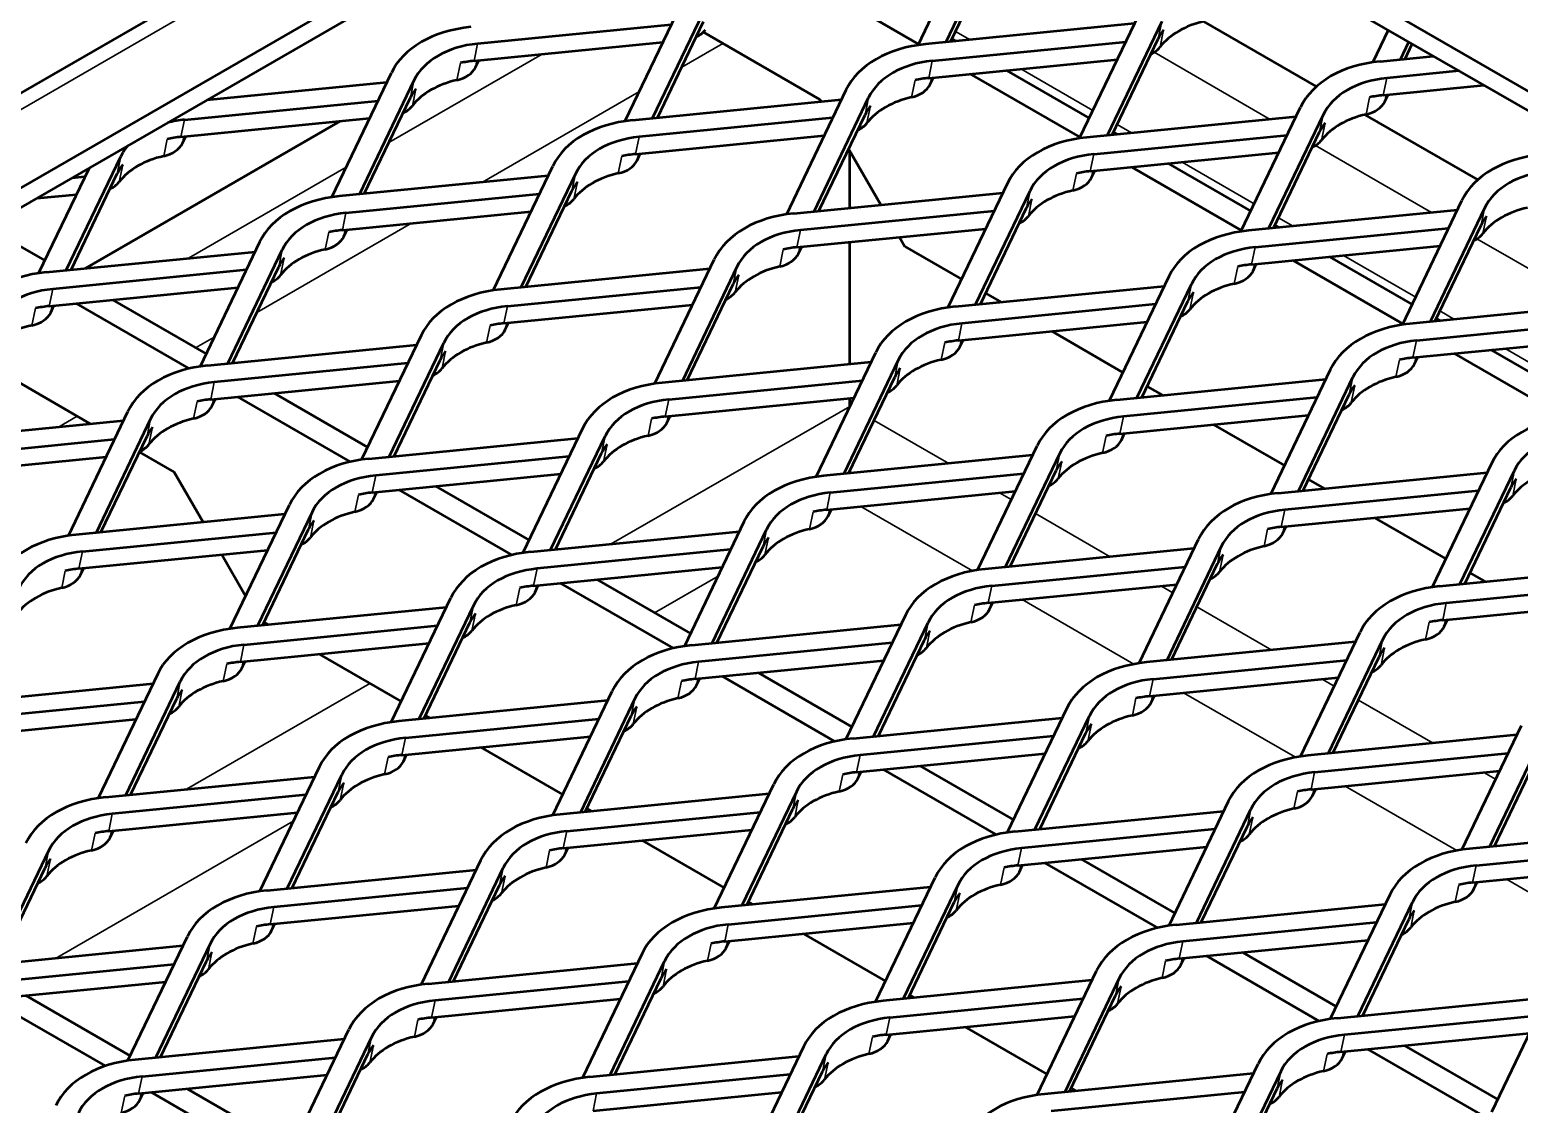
# Model space of a CAD drawing. Header units: millimetres. Extents: x 0 to 1485, y 0 to 1050.
# Drawn here: x 1099.4 to 1223.4, y 458.4 to 547.8 of the extents above; entities that cross this region are included whole.
import ezdxf

# ---------------------------------------------------------------- set-up
doc = ezdxf.new("R2010")
doc.units = ezdxf.units.MM
doc.header["$LTSCALE"] = 2.5
doc.layers.add('Sichtbar (ISO)', color=7, linetype='Continuous', lineweight=50)
doc.layers.add('Sichtbar schmal (ISO)', color=7, linetype='Continuous', lineweight=35)

msp = doc.modelspace()

# ---------------------------------------------------------------- linework, layer by layer
at = {"layer": 'Sichtbar (ISO)'}
for p, q in [((764.1597, 349.4112), (1168.3821, 582.7891)), ((1168.3821, 574.9043), (779.4734, 350.3678)), ((1168.3821, 574.9043), (1414.4553, 432.8339)), ((1168.3821, 573.2713), (780.8876, 349.5513)), ((1168.3821, 573.2713), (1394.0906, 442.9585)), ((1173.3696, 546.5564), (1178.3242, 556.8936)), ((1180.208, 556.267), (1175.6697, 546.7983)), ((1176.0738, 546.8381), (1179.9103, 554.8425)), ((1173.4104, 546.6416), (1164.2775, 551.9144)), ((1153.929, 550.5658), (1148.9744, 540.2286)), ((1151.2745, 540.4705), (1155.8128, 549.9391)), ((1186.8046, 538.7997), (1191.7592, 549.1369)), ((1152.8213, 548.2547), (1136.7159, 546.6702)), ((1151.6786, 540.5102), (1155.5151, 548.5146)), ((1191.3791, 548.3438), (1173.9869, 546.6328)), ((1193.643, 548.5103), (1189.1047, 539.0416)), ((1197.1136, 548.5182), (1206.5045, 543.0964)), ((1136.4182, 545.2457), (1152.1195, 546.7905)), ((1155.503, 547.639), (1165.2001, 542.0403)), ((1174.5461, 545.2414), (1190.6515, 546.8258)), ((1176.189, 547.0785), (1176.5281, 546.8828)), ((1189.5088, 539.0814), (1193.3453, 547.0858)), ((1212.4848, 547.8086), (1211.1998, 545.1275)), ((1213.4999, 545.3695), (1214.1956, 546.8209)), ((1213.904, 545.4092), (1214.4972, 546.6468)), ((1211.8171, 545.2039), (1216.2423, 545.6393)), ((1124.5792, 533.9007), (1129.5338, 544.2379)), ((1136.5437, 544.7204), (1136.8142, 545.2847)), ((1174.2484, 543.8169), (1189.9497, 545.3616)), ((1186.8454, 538.8848), (1177.7126, 544.1577)), ((1180.7334, 544.4549), (1187.6117, 540.4837)), ((1218.3828, 544.4034), (1212.3764, 543.8125)), ((1129.1537, 543.4449), (1114.1675, 541.9705)), ((1131.4176, 543.6113), (1126.8793, 534.1426)), ((1174.3739, 543.2916), (1174.6444, 543.8558)), ((1212.0786, 542.388), (1220.4475, 543.2114)), ((1112.3207, 540.3424), (1128.4261, 541.9269)), ((1127.2834, 534.1824), (1131.1199, 542.1868)), ((1149.5917, 540.3049), (1166.9839, 542.016)), ((1167.364, 542.8091), (1162.4094, 532.4718)), ((1164.7095, 532.7138), (1169.2479, 542.1824)), ((1165.2001, 542.0403), (1165.3093, 541.8512)), ((1212.2042, 541.8627), (1212.4746, 542.427)), ((1112.023, 538.9179), (1127.7243, 540.4626)), ((1166.2563, 540.498), (1150.151, 538.9135)), ((1165.1136, 532.7535), (1168.9501, 540.7579)), ((1204.8141, 540.5871), (1187.4219, 538.8761)), ((1200.2396, 531.043), (1205.1942, 541.3802)), ((1207.0781, 540.7535), (1202.5398, 531.2849)), ((1210.5486, 540.7615), (1219.9395, 535.3397)), ((1104.0597, 527.9698), (1125.2816, 540.2223)), ((1189.6241, 539.3218), (1189.9631, 539.1261)), ((1202.9438, 531.3246), (1206.7803, 539.329)), ((1112.1485, 538.3926), (1112.419, 538.9569)), ((1149.8532, 537.489), (1165.5545, 539.0337)), ((1187.9812, 537.4847), (1204.0865, 539.0691)), ((1102.4841, 527.8148), (1107.0225, 537.2834)), ((1149.9788, 536.9637), (1150.2492, 537.528)), ((1167.585, 537.9097), (1170.269, 533.2607)), ((1167.675, 533.0055), (1167.675, 537.7537)), ((1187.6834, 536.0602), (1203.3847, 537.6049)), ((1194.1684, 536.6982), (1201.0467, 532.7269)), ((1104.375, 536.3168), (1100.184, 527.5729)), ((1102.8882, 527.8545), (1106.7247, 535.8589)), ((1104.0309, 535.599), (1102.9471, 535.4924)), ((1142.5887, 535.6881), (1125.1965, 533.9771)), ((1138.0142, 526.144), (1142.9688, 536.4812)), ((1144.8527, 535.8546), (1140.3144, 526.3859)), ((1187.809, 535.5348), (1188.0794, 536.0991)), ((1200.2804, 531.1281), (1191.1476, 536.401)), ((1140.7184, 526.4257), (1144.5549, 534.4301)), ((1163.0267, 532.5482), (1180.4189, 534.2593)), ((1180.799, 535.0523), (1175.8444, 524.7151)), ((1178.1446, 524.957), (1182.6829, 534.4257)), ((1100.0341, 533.8106), (1103.3291, 534.1348)), ((1125.7558, 532.5857), (1141.8611, 534.1702)), ((1178.5487, 524.9968), (1182.3851, 533.0012)), ((1213.6746, 523.2862), (1218.6293, 533.6235)), ((1220.5131, 532.9968), (1215.9748, 523.5282)), ((1125.458, 531.1612), (1141.1593, 532.7059)), ((1179.6914, 532.7413), (1163.586, 531.1568)), ((1218.2491, 532.8304), (1200.8569, 531.1193)), ((1095.8618, 531.4017), (1100.6846, 528.6173)), ((1125.5836, 530.6359), (1125.854, 531.2001)), ((1163.2883, 529.7323), (1178.9895, 531.277)), ((1171.8215, 530.5718), (1172.2712, 529.7929)), ((1201.4162, 529.7279), (1217.5216, 531.3124)), ((1203.0591, 531.5651), (1203.3982, 531.3693)), ((1216.3789, 523.5679), (1220.2154, 531.5723)), ((1100.8013, 527.6492), (1118.1935, 529.3603)), ((1118.5737, 530.1534), (1113.619, 519.8161)), ((1115.9192, 520.0581), (1120.4575, 529.5267)), ((1163.4138, 529.207), (1163.6842, 529.7713)), ((1167.675, 519.9992), (1167.675, 530.1639)), ((1172.2712, 529.7929), (1176.9762, 527.0764)), ((1201.1185, 528.3034), (1216.8198, 529.8482)), ((1116.3233, 520.0978), (1120.1598, 528.1022)), ((1151.4493, 518.3873), (1156.4039, 528.7245)), ((1158.2877, 528.0978), (1153.7494, 518.6292)), ((1201.244, 527.7781), (1201.5145, 528.3424)), ((1213.7155, 523.3714), (1204.5826, 528.6443)), ((1207.6034, 528.9414), (1214.4818, 524.9702)), ((1117.466, 527.8423), (1101.3606, 526.2578)), ((1156.0237, 527.9314), (1138.6315, 526.2204)), ((1194.2341, 527.2956), (1189.2795, 516.9584)), ((1101.0629, 524.8333), (1116.7641, 526.378)), ((1139.1908, 524.829), (1155.2962, 526.4134)), ((1154.1535, 518.6689), (1157.99, 526.6733)), ((1176.4618, 524.7915), (1193.854, 526.5026)), ((1178.9886, 525.9146), (1180.2828, 525.1674)), ((1191.5796, 517.2003), (1196.1179, 526.669)), ((1101.1884, 524.308), (1101.4588, 524.8723)), ((1112.6976, 519.6404), (1103.3187, 525.0553)), ((1106.3395, 525.3525), (1114.1196, 520.8606)), ((1138.8931, 523.4045), (1154.5944, 524.9492)), ((1193.1264, 524.9846), (1177.021, 523.4001)), ((1191.9837, 517.2401), (1195.8202, 525.2445)), ((1231.6842, 525.0737), (1214.292, 523.3626)), ((1139.0186, 522.8792), (1139.2891, 523.4434)), ((1176.7233, 521.9756), (1192.4246, 523.5203)), ((1214.8512, 521.9712), (1230.9566, 523.5557)), ((1216.4941, 523.8084), (1216.8332, 523.6126)), ((1132.0087, 522.3966), (1127.0541, 512.0594)), ((1176.8488, 521.4503), (1177.1193, 522.0146)), ((1184.488, 522.7395), (1190.4112, 519.3197)), ((1214.5535, 520.5467), (1230.2548, 522.0914)), ((1114.2364, 519.8925), (1131.6286, 521.6036)), ((1129.3542, 512.3013), (1133.8925, 521.77)), ((1164.8843, 510.6306), (1169.8389, 520.9678)), ((1214.679, 520.0214), (1214.9495, 520.5857)), ((1227.1505, 515.6147), (1218.0177, 520.8875)), ((1221.0384, 521.1847), (1227.9168, 517.2135)), ((1095.1267, 520.4435), (1104.537, 515.0105)), ((1130.901, 520.0856), (1114.7956, 518.5011)), ((1129.7583, 512.3411), (1133.5948, 520.3455)), ((1169.4588, 520.1747), (1152.0666, 518.4636)), ((1171.7227, 520.3411), (1167.1844, 510.8725)), ((1207.6691, 519.5389), (1202.7145, 509.2017)), ((1114.4979, 517.0766), (1130.1992, 518.6213)), ((1152.6258, 517.0722), (1168.7312, 518.6567)), ((1167.5885, 510.9122), (1171.425, 518.9166)), ((1189.8968, 517.0348), (1207.289, 518.7458)), ((1192.4236, 518.1579), (1193.7178, 517.4107)), ((1205.0146, 509.4436), (1209.5529, 518.9123)), ((1114.6234, 516.5513), (1114.8939, 517.1156)), ((1126.1326, 511.8836), (1116.7537, 517.2985)), ((1119.7745, 517.5957), (1127.5547, 513.1039)), ((1152.3281, 515.6477), (1168.0294, 517.1925)), ((1167.675, 516.495), (1167.675, 517.1576)), ((1206.5614, 517.2278), (1190.456, 515.6434)), ((1205.4187, 509.4834), (1209.2552, 517.4878)), ((1102.6589, 505.7316), (1107.6135, 516.0688)), ((1152.4536, 515.1224), (1152.7241, 515.6867)), ((1167.675, 516.495), (1167.675, 516.4531)), ((1190.1583, 514.2189), (1205.8596, 515.7636)), ((1107.2334, 515.2757), (1089.8412, 513.5647)), ((1109.4973, 515.4421), (1104.959, 505.9735)), ((1145.4437, 514.6399), (1140.4891, 504.3027)), ((1197.923, 514.9828), (1203.8463, 511.563)), ((1090.4004, 512.1733), (1106.5058, 513.7577)), ((1105.3631, 506.0133), (1109.1996, 514.0176)), ((1127.6714, 512.1358), (1145.0636, 513.8469)), ((1142.7892, 504.5446), (1147.3275, 514.0133)), ((1178.3193, 502.8738), (1183.2739, 513.2111)), ((1190.2838, 513.6936), (1190.5543, 514.2578)), ((1090.1027, 510.7488), (1105.804, 512.2935)), ((1108.5617, 512.6868), (1111.46, 511.0135)), ((1144.336, 512.3289), (1128.2306, 510.7444)), ((1143.1933, 504.5844), (1147.0298, 512.5888)), ((1182.8938, 512.418), (1165.5016, 510.7069)), ((1185.1578, 512.5844), (1180.6194, 503.1158)), ((1111.46, 511.0135), (1113.864, 506.8496)), ((1127.9329, 509.3199), (1143.6342, 510.8646)), ((1166.0609, 509.3155), (1182.1662, 510.9)), ((1167.675, 511.0927), (1167.675, 510.9207)), ((1181.0235, 503.1555), (1184.86, 511.1599)), ((1203.3318, 509.2781), (1220.724, 510.9891)), ((1221.1041, 511.7822), (1216.1495, 501.445)), ((1218.4497, 501.6869), (1222.988, 511.1555)), ((1139.5676, 504.1269), (1130.1888, 509.5418)), ((1133.2095, 509.839), (1140.9897, 505.3471)), ((1165.7631, 507.891), (1181.4644, 509.4357)), ((1219.9964, 509.4711), (1203.8911, 507.8867)), ((1205.8586, 510.4012), (1207.1528, 509.654)), ((1218.8537, 501.7266), (1222.6902, 509.731)), ((1116.0939, 497.9749), (1121.0485, 508.3121)), ((1128.0585, 508.7946), (1128.3289, 509.3589)), ((1120.6684, 507.519), (1103.2762, 505.8079)), ((1122.9324, 507.6854), (1118.394, 498.2168)), ((1165.8887, 507.3657), (1166.1591, 507.93)), ((1203.5933, 506.4622), (1219.2946, 508.0069)), ((1211.3581, 507.2261), (1217.2813, 503.8063)), ((1103.8355, 504.4165), (1119.9408, 506.001)), ((1118.7981, 498.2565), (1122.6346, 506.2609)), ((1141.1064, 504.3791), (1158.4986, 506.0901)), ((1158.8787, 506.8832), (1153.9241, 496.546)), ((1156.2243, 496.7879), (1160.7626, 506.2566)), ((1203.7189, 505.9368), (1203.9893, 506.5011)), ((1103.5377, 502.992), (1119.239, 504.5368)), ((1157.771, 504.5721), (1141.6657, 502.9877)), ((1156.6283, 496.8277), (1160.4648, 504.8321)), ((1196.3288, 504.6613), (1178.9366, 502.9502)), ((1191.7543, 495.1171), (1196.7089, 505.4543)), ((1198.5928, 504.8277), (1194.0545, 495.359)), ((1115.4165, 504.1607), (1117.4066, 500.7136)), ((1194.4586, 495.3988), (1198.2951, 503.4032)), ((1216.7668, 501.5213), (1234.159, 503.2324)), ((1103.6633, 502.4667), (1103.9337, 503.031)), ((1141.3679, 501.5632), (1157.0692, 503.1079)), ((1146.6446, 502.0823), (1154.4247, 497.5904)), ((1179.4959, 501.5588), (1195.6013, 503.1433)), ((1219.2936, 502.6445), (1220.5879, 501.8972)), ((1141.4935, 501.0379), (1141.7639, 501.6021)), ((1153.0027, 496.3702), (1143.6238, 501.7851)), ((1179.1982, 500.1343), (1194.8994, 501.679)), ((1233.4315, 501.7144), (1217.3261, 500.1299)), ((1134.1034, 499.7623), (1116.7112, 498.0512)), ((1129.5289, 490.2181), (1134.4836, 500.5554)), ((1136.3674, 499.9287), (1131.8291, 490.4601)), ((1179.3237, 499.609), (1179.5941, 500.1733)), ((1217.0284, 498.7054), (1232.7297, 500.2502)), ((1118.9315, 498.5348), (1119.3239, 498.3083)), ((1132.2332, 490.4998), (1136.0697, 498.5042)), ((1154.5414, 496.6224), (1171.9336, 498.3334)), ((1172.3138, 499.1265), (1167.3592, 488.7893)), ((1169.6593, 489.0312), (1174.1976, 498.4998)), ((1217.1539, 498.1801), (1217.4244, 498.7444)), ((1117.2705, 496.6598), (1133.3759, 498.2443)), ((1170.0634, 489.0709), (1173.8999, 497.0753)), ((1205.1894, 487.3604), (1210.144, 497.6976)), ((1212.0278, 497.071), (1207.4895, 487.6023)), ((1116.9728, 495.2353), (1132.6741, 496.78)), ((1123.5292, 495.8804), (1130.3542, 491.9399)), ((1171.2061, 496.8154), (1155.1007, 495.231)), ((1209.7639, 496.9046), (1192.3717, 495.1935)), ((1117.0983, 494.71), (1117.3688, 495.2743)), ((1154.803, 493.8065), (1170.5043, 495.3512)), ((1192.9309, 493.8021), (1209.0363, 495.3866)), ((1207.8936, 487.6421), (1211.7301, 495.6465)), ((1092.316, 491.7234), (1109.7083, 493.4344)), ((1110.0884, 494.2275), (1105.1338, 483.8903)), ((1107.4339, 484.1322), (1111.9722, 493.6009)), ((1154.9285, 493.2812), (1155.199, 493.8454)), ((1166.4377, 488.6135), (1157.0588, 494.0284)), ((1160.0796, 494.3256), (1167.8598, 489.8337)), ((1192.6332, 492.3776), (1208.3345, 493.9223)), ((1107.838, 484.172), (1111.6745, 492.1764)), ((1142.964, 482.4614), (1147.9186, 492.7986)), ((1149.8024, 492.172), (1145.2641, 482.7033)), ((1192.7587, 491.8523), (1193.0292, 492.4166)), ((1108.9807, 491.9165), (1092.8753, 490.332)), ((1147.5385, 492.0056), (1130.1463, 490.2945)), ((1185.7488, 491.3698), (1180.7942, 481.0326)), ((1092.5776, 488.9075), (1108.2789, 490.4522)), ((1130.7055, 488.9031), (1146.8109, 490.4876)), ((1132.3665, 490.7781), (1132.759, 490.5515)), ((1145.6682, 482.7431), (1149.5047, 490.7475)), ((1167.9765, 488.8656), (1185.3687, 490.5767)), ((1183.0943, 481.2745), (1187.6326, 490.7431)), ((1218.6244, 479.6037), (1223.579, 489.9409)), ((1130.4078, 487.4786), (1146.1091, 489.0233)), ((1184.6411, 489.0587), (1168.5357, 487.4742)), ((1183.4984, 481.3142), (1187.3349, 489.3186)), ((1223.1989, 489.1478), (1205.8067, 487.4368)), ((1225.4628, 489.3143), (1220.9245, 479.8456)), ((1130.5333, 486.9533), (1130.8038, 487.5176)), ((1136.9642, 488.1236), (1143.7892, 484.1832)), ((1168.238, 486.0497), (1183.9393, 487.5945)), ((1206.3659, 486.0454), (1222.4713, 487.6298)), ((1221.3286, 479.8854), (1225.1651, 487.8898)), ((1123.5234, 486.4708), (1118.5688, 476.1336)), ((1168.3635, 485.5244), (1168.634, 486.0887)), ((1179.8727, 480.8568), (1170.4938, 486.2717)), ((1173.5146, 486.5689), (1181.2948, 482.077)), ((1206.0682, 484.6209), (1221.7695, 486.1656)), ((1105.7511, 483.9667), (1123.1433, 485.6777)), ((1120.8689, 476.3755), (1125.4072, 485.8441)), ((1156.399, 474.7047), (1161.3536, 485.0419)), ((1206.1938, 484.0956), (1206.4642, 484.6598)), ((1122.4157, 484.1597), (1106.3103, 482.5753)), ((1121.273, 476.4153), (1125.1095, 484.4196)), ((1160.9735, 484.2489), (1143.5813, 482.5378)), ((1163.2374, 484.4153), (1158.6991, 474.9466)), ((1199.1838, 483.6131), (1194.2292, 473.2758)), ((1106.0126, 481.1508), (1121.7139, 482.6955)), ((1144.1405, 481.1464), (1160.2459, 482.7309)), ((1145.8016, 483.0214), (1146.194, 482.7948)), ((1159.1032, 474.9864), (1162.9397, 482.9908)), ((1181.4115, 481.1089), (1198.8037, 482.82)), ((1196.5293, 473.5178), (1201.0677, 482.9864)), ((1106.1381, 480.6255), (1106.4086, 481.1897)), ((1143.8428, 479.7219), (1159.5441, 481.2666)), ((1198.0761, 481.302), (1181.9708, 479.7175)), ((1196.9334, 473.5575), (1200.7699, 481.5619)), ((1236.6339, 481.3911), (1219.2417, 479.68)), ((1143.9684, 479.1966), (1144.2388, 479.7609)), ((1150.3992, 480.3669), (1157.2243, 476.4265)), ((1181.673, 478.293), (1197.3743, 479.8377)), ((1219.801, 478.2887), (1235.9063, 479.8731)), ((1101.012, 479.5163), (1096.4737, 470.0476)), ((1136.9584, 478.7141), (1132.0038, 468.3769)), ((1193.3078, 473.1001), (1183.9289, 478.515)), ((1186.9497, 478.8121), (1194.7298, 474.3203)), ((1096.8778, 470.0874), (1100.7143, 478.0918)), ((1119.1861, 476.2099), (1136.5783, 477.921)), ((1134.304, 468.6188), (1138.8423, 478.0874)), ((1169.834, 466.948), (1174.7886, 477.2852)), ((1181.7986, 477.7677), (1182.069, 478.332)), ((1219.5032, 476.8642), (1235.2045, 478.4089)), ((1135.8507, 476.403), (1119.7454, 474.8185)), ((1134.708, 468.6585), (1138.5445, 476.6629)), ((1174.4085, 476.4921), (1157.0163, 474.7811)), ((1176.6725, 476.6586), (1172.1342, 467.1899)), ((1219.6288, 476.3388), (1219.8992, 476.9031)), ((1119.4476, 473.394), (1135.1489, 474.9388)), ((1157.5756, 473.3897), (1173.681, 474.9741)), ((1159.2366, 475.2647), (1159.629, 475.0381)), ((1172.5383, 467.2297), (1176.3747, 475.2341)), ((1194.8465, 473.3522), (1212.2387, 475.0633)), ((1212.6189, 475.8563), (1207.6642, 465.5191)), ((1209.9644, 465.761), (1214.5027, 475.2297)), ((1157.2778, 471.9652), (1172.9791, 473.5099)), ((1211.5112, 473.5453), (1195.4058, 471.9608)), ((1210.3685, 465.8008), (1214.205, 473.8052)), ((1107.6086, 462.049), (1112.5632, 472.3862)), ((1119.5732, 472.8687), (1119.8436, 473.433)), ((1163.8343, 472.6102), (1170.6593, 468.6698)), ((1112.1831, 471.5932), (1094.7909, 469.8821)), ((1114.4471, 471.7596), (1109.9088, 462.2909)), ((1157.4034, 471.4399), (1157.6738, 472.0041)), ((1195.1081, 470.5363), (1210.8094, 472.081)), ((1200.3847, 471.0554), (1208.1648, 466.5636)), ((1095.3502, 468.4907), (1111.4556, 470.0752)), ((1110.3129, 462.3307), (1114.1493, 470.3351)), ((1132.6211, 468.4532), (1150.0133, 470.1643)), ((1150.3935, 470.9574), (1145.4388, 460.6201)), ((1147.739, 460.8621), (1152.2773, 470.3307)), ((1195.2336, 470.011), (1195.504, 470.5753)), ((1206.7428, 465.3433), (1197.3639, 470.7582)), ((1095.0524, 467.0662), (1110.7537, 468.6109)), ((1149.2858, 468.6463), (1133.1804, 467.0618)), ((1148.1431, 460.9018), (1151.9796, 468.9062)), ((1187.8436, 468.7354), (1170.4513, 467.0244)), ((1183.2691, 459.1913), (1188.2237, 469.5285)), ((1190.1075, 468.9018), (1185.5692, 459.4332)), ((1099.1208, 467.4664), (1107.8027, 462.4539)), ((1172.6716, 467.508), (1173.064, 467.2814)), ((1185.9733, 459.4729), (1189.8098, 467.4773)), ((1208.2816, 465.5955), (1225.6738, 467.3066)), ((1226.0539, 468.0996), (1221.0993, 457.7624)), ((1105.738, 461.6048), (1096.1, 467.1693)), ((1132.8827, 465.6373), (1148.584, 467.182)), ((1171.0106, 465.633), (1187.116, 467.2174)), ((1133.0082, 465.112), (1133.2787, 465.6763)), ((1170.7129, 464.2085), (1186.4142, 465.7532)), ((1177.2693, 464.8535), (1184.0943, 460.9131)), ((1224.9462, 465.7886), (1208.8408, 464.2041)), ((1125.6182, 463.8364), (1108.2259, 462.1254)), ((1121.0437, 454.2923), (1125.9983, 464.6295)), ((1127.8821, 464.0029), (1123.3438, 454.5342)), ((1170.8384, 463.6831), (1171.1089, 464.2474)), ((1208.5431, 462.7796), (1224.2444, 464.3243)), ((1123.7479, 454.574), (1127.5844, 462.5784)), ((1146.0562, 460.6965), (1163.4484, 462.4076)), ((1163.8285, 463.2006), (1158.8739, 452.8634)), ((1161.174, 453.1053), (1165.7123, 462.574)), ((1208.6686, 462.2543), (1208.9391, 462.8185)), ((1220.1778, 457.5866), (1210.7989, 463.0015)), ((1213.8197, 463.2987), (1221.5999, 458.8068)), ((1108.7852, 460.734), (1124.8906, 462.3185)), ((1161.5781, 453.1451), (1165.4146, 461.1495)), ((1196.7041, 451.4345), (1201.6587, 461.7718)), ((1203.5425, 461.1451), (1199.0042, 451.6765)), ((1108.4875, 459.3095), (1124.1888, 460.8542)), ((1162.7208, 460.8896), (1146.6154, 459.3051)), ((1201.2786, 460.9787), (1183.8864, 459.2676)), ((1108.613, 458.7842), (1108.8835, 459.3484)), ((1119.173, 453.848), (1109.535, 459.4125)), ((1112.5558, 459.7097), (1121.2377, 454.6972)), ((1146.3177, 457.8806), (1162.019, 459.4253)), ((1184.4456, 457.8762), (1200.551, 459.4607)), ((1186.1067, 459.7512), (1186.4991, 459.5247)), ((1199.4083, 451.7162), (1203.2448, 459.7206))]:
    msp.add_line(p, q, dxfattribs=at)
for centre, major_axis, start_param, end_param in [((1138.953, 541.1047), (-9.7885, 2.0459), 5.14148013, 6.11622732), ((1200.5829, 543.1547), (-7.8308, 1.6367), 5.29543781, 5.96226963), ((1138.953, 541.1047), (-7.8308, 1.6367), 5.14148013, 6.11622732), ((1153.022, 549.0489), (2.9365, -0.6138), 5.54107457, 5.96226963), ((1176.7832, 539.6758), (-9.7885, 2.0459), 5.14148013, 6.11622732), ((1200.8806, 544.5792), (-7.8308, 1.6367), 5.96226963, 6.11622732), ((1190.8522, 547.62), (2.9365, -0.6138), 5.54107457, 5.96226963), ((1133.718, 545.6604), (2.9365, -0.6138), 5.29543781, 6.11622732), ((1138.6552, 539.6802), (7.8308, -1.6367), 1.99988748, 2.15384516), ((1176.7832, 539.6758), (-7.8308, 1.6367), 5.14148013, 6.11622732), ((1214.6134, 538.2469), (-9.7885, 2.0459), 5.14148013, 6.11622732), ((1138.6552, 539.6802), (-7.8308, 1.6367), 5.96226963, 6.11622732), ((1138.3575, 538.2557), (-7.8308, 1.6367), 5.29543781, 5.96226963), ((1171.5482, 544.2315), (2.9365, -0.6138), 5.29543781, 6.11622732), ((1176.4854, 538.2513), (7.8308, -1.6367), 1.99988748, 2.15384516), ((1214.6134, 538.2469), (-7.8308, 1.6367), 5.14148013, 6.11622732), ((1176.1877, 536.8268), (-7.8308, 1.6367), 5.29543781, 5.96226963), ((1209.3784, 542.8027), (2.9365, -0.6138), 5.29543781, 6.11622732), ((1214.3157, 536.8224), (7.8308, -1.6367), 1.99988748, 2.15384516), ((1128.6268, 542.721), (2.9365, -0.6138), 5.54107457, 5.96226963), ((1176.4854, 538.2513), (-7.8308, 1.6367), 5.96226963, 6.11622732), ((1214.0179, 535.3979), (-7.8308, 1.6367), 5.29543781, 5.96226963), ((1114.5578, 534.7768), (7.8308, -1.6367), 1.99988748, 2.18940182), ((1152.388, 533.348), (-9.7885, 2.0459), 5.14148013, 6.11622732), ((1166.457, 541.2922), (2.9365, -0.6138), 5.54107457, 5.96226963), ((1214.3157, 536.8224), (-7.8308, 1.6367), 5.96226963, 6.11622732), ((1114.5578, 534.7768), (-7.8308, 1.6367), 5.92671297, 6.11622732), ((1109.3228, 539.3326), (2.9365, -0.6138), 5.29543781, 6.11622732), ((1114.2601, 533.3523), (7.8308, -1.6367), 1.99988748, 2.15384516), ((1152.388, 533.348), (-7.8308, 1.6367), 5.14148013, 6.11622732), ((1190.2182, 531.9191), (-9.7885, 2.0459), 5.14148013, 6.11622732), ((1204.2872, 539.8633), (2.9365, -0.6138), 5.54107457, 5.96226963), ((1113.9623, 531.9278), (-7.8308, 1.6367), 5.29543781, 5.96226963), ((1147.153, 537.9037), (2.9365, -0.6138), 5.29543781, 6.11622732), ((1152.0903, 531.9235), (7.8308, -1.6367), 1.99988748, 2.15384516), ((1190.2182, 531.9191), (-7.8308, 1.6367), 5.14148013, 6.11622732), ((1228.0484, 530.4902), (-9.7885, 2.0459), 5.14148013, 6.11622732), ((1114.2601, 533.3523), (-7.8308, 1.6367), 5.96226963, 6.11622732), ((1151.7925, 530.499), (-7.8308, 1.6367), 5.29543781, 5.96226963), ((1184.9832, 536.4748), (2.9365, -0.6138), 5.29543781, 6.11622732), ((1189.9205, 530.4946), (7.8308, -1.6367), 1.99988748, 2.15384516), ((1228.0484, 530.4902), (-7.8308, 1.6367), 5.14148013, 6.11622732), ((1104.2316, 536.3932), (2.9365, -0.6138), 5.54107457, 5.96226963), ((1152.0903, 531.9235), (-7.8308, 1.6367), 5.96226963, 6.11622732), ((1189.6227, 529.0701), (-7.8308, 1.6367), 5.29543781, 5.96226963), ((1127.9928, 527.0201), (-9.7885, 2.0459), 5.14148013, 6.11622732), ((1142.0618, 534.9643), (2.9365, -0.6138), 5.54107457, 5.96226963), ((1189.9205, 530.4946), (-7.8308, 1.6367), 5.96226963, 6.11622732), ((1227.453, 527.6412), (-7.8308, 1.6367), 5.29543781, 5.96226963), ((1127.9928, 527.0201), (-7.8308, 1.6367), 5.14148013, 6.11622732), ((1165.823, 525.5913), (-9.7885, 2.0459), 5.14148013, 6.11622732), ((1179.8921, 533.5354), (2.9365, -0.6138), 5.54107457, 5.96226963), ((1227.7507, 529.0657), (-7.8308, 1.6367), 5.96226963, 6.11622732), ((1122.7578, 531.5758), (2.9365, -0.6138), 5.29543781, 6.11622732), ((1127.6951, 525.5956), (7.8308, -1.6367), 1.99988748, 2.15384516), ((1165.823, 525.5913), (-7.8308, 1.6367), 5.14148013, 6.11622732), ((1203.6532, 524.1624), (-9.7885, 2.0459), 5.14148013, 6.11622732), ((1217.7223, 532.1066), (2.9365, -0.6138), 5.54107457, 5.96226963), ((1127.3974, 524.1711), (-7.8308, 1.6367), 5.29543781, 5.96226963), ((1165.5253, 524.1668), (7.8308, -1.6367), 1.99988748, 2.15384516), ((1203.6532, 524.1624), (-7.8308, 1.6367), 5.14148013, 6.11622732), ((1127.6951, 525.5956), (-7.8308, 1.6367), 5.96226963, 6.11622732), ((1165.2276, 522.7422), (-7.8308, 1.6367), 5.29543781, 5.96226963), ((1160.588, 530.147), (2.9365, -0.6138), 5.29543781, 6.11622732), ((1203.3555, 522.7379), (7.8308, -1.6367), 1.99988748, 2.15384516), ((1103.5976, 520.6923), (-9.7885, 2.0459), 5.14148013, 6.11622732), ((1117.6667, 528.6365), (2.9365, -0.6138), 5.54107457, 5.96226963), ((1165.5253, 524.1668), (-7.8308, 1.6367), 5.96226963, 6.11622732), ((1198.4183, 528.7181), (2.9365, -0.6138), 5.29543781, 6.11622732), ((1103.5976, 520.6923), (-7.8308, 1.6367), 5.14148013, 6.11622732), ((1141.4278, 519.2634), (-9.7885, 2.0459), 5.14148013, 6.11622732), ((1155.4969, 527.2076), (2.9365, -0.6138), 5.54107457, 5.96226963), ((1203.3555, 522.7379), (-7.8308, 1.6367), 5.96226963, 6.11622732), ((1203.0578, 521.3134), (-7.8308, 1.6367), 5.29543781, 5.96226963), ((1098.3626, 525.248), (2.9365, -0.6138), 5.29543781, 6.11622732), ((1103.2999, 519.2678), (7.8308, -1.6367), 1.99988748, 2.15384516), ((1141.4278, 519.2634), (-7.8308, 1.6367), 5.14148013, 6.11622732), ((1179.2581, 517.8345), (-9.7885, 2.0459), 5.14148013, 6.11622732), ((1193.3271, 525.7787), (2.9365, -0.6138), 5.54107457, 5.96226963), ((1103.0022, 517.8433), (-7.8308, 1.6367), 5.29543781, 5.96226963), ((1141.1301, 517.8389), (7.8308, -1.6367), 1.99988748, 2.15384516), ((1179.2581, 517.8345), (-7.8308, 1.6367), 5.14148013, 6.11622732), ((1217.0883, 516.4057), (-9.7885, 2.0459), 5.14148013, 6.11622732), ((1136.1929, 523.8191), (2.9365, -0.6138), 5.29543781, 6.11622732), ((1178.9603, 516.41), (7.8308, -1.6367), 1.99988748, 2.15384516), ((1217.0883, 516.4057), (-7.8308, 1.6367), 5.14148013, 6.11622732), ((1141.1301, 517.8389), (-7.8308, 1.6367), 5.96226963, 6.11622732), ((1140.8324, 516.4144), (-7.8308, 1.6367), 5.29543781, 5.96226963), ((1174.0231, 522.3903), (2.9365, -0.6138), 5.29543781, 6.11622732), ((1117.0327, 512.9356), (-9.7885, 2.0459), 5.14148013, 6.11622732), ((1131.1017, 520.8797), (2.9365, -0.6138), 5.54107457, 5.96226963), ((1178.9603, 516.41), (-7.8308, 1.6367), 5.96226963, 6.11622732), ((1178.6626, 514.9855), (-7.8308, 1.6367), 5.29543781, 5.96226963), ((1211.8533, 520.9614), (2.9365, -0.6138), 5.29543781, 6.11622732), ((1216.7905, 514.9812), (7.8308, -1.6367), 1.99988748, 2.15384516), ((1117.0327, 512.9356), (-7.8308, 1.6367), 5.14148013, 6.11622732), ((1154.8629, 511.5067), (-9.7885, 2.0459), 5.14148013, 6.11622732), ((1168.9319, 519.4509), (2.9365, -0.6138), 5.54107457, 5.96226963), ((1216.7905, 514.9812), (-7.8308, 1.6367), 5.96226963, 6.11622732), ((1216.4928, 513.5567), (-7.8308, 1.6367), 5.29543781, 5.96226963), ((1116.7349, 511.5111), (7.8308, -1.6367), 1.99988748, 2.15384516), ((1154.8629, 511.5067), (-7.8308, 1.6367), 5.14148013, 6.11622732), ((1192.6931, 510.0778), (-9.7885, 2.0459), 5.14148013, 6.11622732), ((1111.7977, 517.4913), (2.9365, -0.6138), 5.29543781, 6.11622732), ((1154.5651, 510.0822), (7.8308, -1.6367), 1.99988748, 2.15384516), ((1192.6931, 510.0778), (-7.8308, 1.6367), 5.14148013, 6.11622732), ((1206.7621, 518.022), (2.9365, -0.6138), 5.54107457, 5.96226963), ((1116.7349, 511.5111), (-7.8308, 1.6367), 5.96226963, 6.11622732), ((1116.4372, 510.0866), (-7.8308, 1.6367), 5.29543781, 5.96226963), ((1149.6279, 516.0624), (2.9365, -0.6138), 5.29543781, 6.11622732), ((1230.5233, 508.6489), (-9.7885, 2.0459), 5.14148013, 6.11622732), ((1106.7065, 514.5519), (2.9365, -0.6138), 5.54107457, 5.96226963), ((1154.5651, 510.0822), (-7.8308, 1.6367), 5.96226963, 6.11622732), ((1154.2674, 508.6577), (-7.8308, 1.6367), 5.29543781, 5.96226963), ((1187.4581, 514.6335), (2.9365, -0.6138), 5.29543781, 6.11622732), ((1192.3954, 508.6533), (7.8308, -1.6367), 1.99988748, 2.15384516), ((1230.5233, 508.6489), (-7.8308, 1.6367), 5.14148013, 6.11622732), ((1130.4677, 505.1788), (-9.7885, 2.0459), 5.14148013, 6.11622732), ((1144.5367, 513.123), (2.9365, -0.6138), 5.54107457, 5.96226963), ((1192.0976, 507.2288), (-7.8308, 1.6367), 5.29543781, 5.96226963), ((1130.4677, 505.1788), (-7.8308, 1.6367), 5.14148013, 6.11622732), ((1168.2979, 503.75), (-9.7885, 2.0459), 5.14148013, 6.11622732), ((1192.3954, 508.6533), (-7.8308, 1.6367), 5.96226963, 6.11622732), ((1229.9278, 505.7999), (-7.8308, 1.6367), 5.29543781, 5.96226963), ((1182.3669, 511.6941), (2.9365, -0.6138), 5.54107457, 5.96226963), ((1230.2256, 507.2244), (-7.8308, 1.6367), 5.96226963, 6.11622732), ((1125.2327, 509.7346), (2.9365, -0.6138), 5.29543781, 6.11622732), ((1130.17, 503.7543), (7.8308, -1.6367), 1.99988748, 2.15384516), ((1168.2979, 503.75), (-7.8308, 1.6367), 5.14148013, 6.11622732), ((1206.1281, 502.3211), (-9.7885, 2.0459), 5.14148013, 6.11622732), ((1220.1971, 510.2653), (2.9365, -0.6138), 5.54107457, 5.96226963), ((1130.17, 503.7543), (-7.8308, 1.6367), 5.96226963, 6.11622732), ((1129.8722, 502.3298), (-7.8308, 1.6367), 5.29543781, 5.96226963), ((1163.0629, 508.3057), (2.9365, -0.6138), 5.29543781, 6.11622732), ((1168.0002, 502.3255), (7.8308, -1.6367), 1.99988748, 2.15384516), ((1206.1281, 502.3211), (-7.8308, 1.6367), 5.14148013, 6.11622732), ((1106.0725, 498.851), (-9.7885, 2.0459), 5.14148013, 6.11622732), ((1167.7024, 500.901), (-7.8308, 1.6367), 5.29543781, 5.96226963), ((1200.8931, 506.8768), (2.9365, -0.6138), 5.29543781, 6.11622732), ((1205.8304, 500.8966), (7.8308, -1.6367), 1.99988748, 2.15384516), ((1120.1415, 506.7952), (2.9365, -0.6138), 5.54107457, 5.96226963), ((1168.0002, 502.3255), (-7.8308, 1.6367), 5.96226963, 6.11622732), ((1205.5327, 499.4721), (-7.8308, 1.6367), 5.29543781, 5.96226963), ((1106.0725, 498.851), (-7.8308, 1.6367), 5.14148013, 6.11622732), ((1143.9027, 497.4221), (-9.7885, 2.0459), 5.14148013, 6.11622732), ((1157.9717, 505.3663), (2.9365, -0.6138), 5.54107457, 5.96226963), ((1205.8304, 500.8966), (-7.8308, 1.6367), 5.96226963, 6.11622732), ((1100.8375, 503.4067), (2.9365, -0.6138), 5.29543781, 6.11622732), ((1105.7748, 497.4265), (7.8308, -1.6367), 1.99988748, 2.15384516), ((1143.9027, 497.4221), (-7.8308, 1.6367), 5.14148013, 6.11622732), ((1181.7329, 495.9932), (-9.7885, 2.0459), 5.14148013, 6.11622732), ((1195.802, 503.9374), (2.9365, -0.6138), 5.54107457, 5.96226963), ((1105.477, 496.002), (-7.8308, 1.6367), 5.29543781, 5.96226963), ((1138.6677, 501.9778), (2.9365, -0.6138), 5.29543781, 6.11622732), ((1143.605, 495.9976), (7.8308, -1.6367), 1.99988748, 2.15384516), ((1181.7329, 495.9932), (-7.8308, 1.6367), 5.14148013, 6.11622732), ((1219.5631, 494.5644), (-9.7885, 2.0459), 5.14148013, 6.11622732), ((1143.3073, 494.5731), (-7.8308, 1.6367), 5.29543781, 5.96226963), ((1176.4979, 500.549), (2.9365, -0.6138), 5.29543781, 6.11622732), ((1181.4352, 494.5687), (7.8308, -1.6367), 1.99988748, 2.15384516), ((1219.5631, 494.5644), (-7.8308, 1.6367), 5.14148013, 6.11622732), ((1143.605, 495.9976), (-7.8308, 1.6367), 5.96226963, 6.11622732), ((1181.1375, 493.1442), (-7.8308, 1.6367), 5.29543781, 5.96226963), ((1219.2654, 493.1399), (7.8308, -1.6367), 1.99988748, 2.15384516), ((1119.5075, 491.0943), (-9.7885, 2.0459), 5.14148013, 6.11622732), ((1133.5766, 499.0385), (2.9365, -0.6138), 5.54107457, 5.96226963), ((1181.4352, 494.5687), (-7.8308, 1.6367), 5.96226963, 6.11622732), ((1218.9677, 491.7154), (-7.8308, 1.6367), 5.29543781, 5.96226963), ((1214.3282, 499.1201), (2.9365, -0.6138), 5.29543781, 6.11622732), ((1119.5075, 491.0943), (-7.8308, 1.6367), 5.14148013, 6.11622732), ((1157.3377, 489.6654), (-9.7885, 2.0459), 5.14148013, 6.11622732), ((1171.4068, 497.6096), (2.9365, -0.6138), 5.54107457, 5.96226963), ((1219.2654, 493.1399), (-7.8308, 1.6367), 5.96226963, 6.11622732), ((1114.2725, 495.65), (2.9365, -0.6138), 5.29543781, 6.11622732), ((1119.2098, 489.6698), (7.8308, -1.6367), 1.99988748, 2.15384516), ((1157.3377, 489.6654), (-7.8308, 1.6367), 5.14148013, 6.11622732), ((1195.168, 488.2365), (-9.7885, 2.0459), 5.14148013, 6.11622732), ((1209.237, 496.1807), (2.9365, -0.6138), 5.54107457, 5.96226963), ((1118.9121, 488.2453), (-7.8308, 1.6367), 5.29543781, 5.96226963), ((1157.04, 488.2409), (7.8308, -1.6367), 1.99988748, 2.15384516), ((1195.168, 488.2365), (-7.8308, 1.6367), 5.14148013, 6.11622732), ((1119.2098, 489.6698), (-7.8308, 1.6367), 5.96226963, 6.11622732), ((1156.7423, 486.8164), (-7.8308, 1.6367), 5.29543781, 5.96226963), ((1152.1028, 494.2211), (2.9365, -0.6138), 5.29543781, 6.11622732), ((1194.8702, 486.812), (7.8308, -1.6367), 1.99988748, 2.15384516), ((1109.1814, 492.7106), (2.9365, -0.6138), 5.54107457, 5.96226963), ((1157.04, 488.2409), (-7.8308, 1.6367), 5.96226963, 6.11622732), ((1189.933, 492.7923), (2.9365, -0.6138), 5.29543781, 6.11622732), ((1132.9426, 483.3376), (-9.7885, 2.0459), 5.14148013, 6.11622732), ((1147.0116, 491.2817), (2.9365, -0.6138), 5.54107457, 5.96226963), ((1194.8702, 486.812), (-7.8308, 1.6367), 5.96226963, 6.11622732), ((1194.5725, 485.3875), (-7.8308, 1.6367), 5.29543781, 5.96226963), ((1132.9426, 483.3376), (-7.8308, 1.6367), 5.14148013, 6.11622732), ((1170.7728, 481.9087), (-9.7885, 2.0459), 5.14148013, 6.11622732), ((1184.8418, 489.8529), (2.9365, -0.6138), 5.54107457, 5.96226963), ((1132.6448, 481.9131), (7.8308, -1.6367), 1.99988748, 2.15384516), ((1170.7728, 481.9087), (-7.8308, 1.6367), 5.14148013, 6.11622732), ((1208.603, 480.4798), (-9.7885, 2.0459), 5.14148013, 6.11622732), ((1132.3471, 480.4886), (-7.8308, 1.6367), 5.29543781, 5.96226963), ((1127.7076, 487.8933), (2.9365, -0.6138), 5.29543781, 6.11622732), ((1170.475, 480.4842), (7.8308, -1.6367), 1.99988748, 2.15384516), ((1208.603, 480.4798), (-7.8308, 1.6367), 5.14148013, 6.11622732), ((1132.6448, 481.9131), (-7.8308, 1.6367), 5.96226963, 6.11622732), ((1165.5378, 486.4644), (2.9365, -0.6138), 5.29543781, 6.11622732), ((1108.5474, 477.0097), (-9.7885, 2.0459), 5.14148013, 6.11622732), ((1122.6164, 484.9539), (2.9365, -0.6138), 5.54107457, 5.96226963), ((1170.475, 480.4842), (-7.8308, 1.6367), 5.96226963, 6.11622732), ((1170.1773, 479.0597), (-7.8308, 1.6367), 5.29543781, 5.96226963), ((1203.368, 485.0355), (2.9365, -0.6138), 5.29543781, 6.11622732), ((1208.3053, 479.0553), (7.8308, -1.6367), 1.99988748, 2.15384516), ((1108.5474, 477.0097), (-7.8308, 1.6367), 5.14148013, 6.11622732), ((1146.3776, 475.5808), (-9.7885, 2.0459), 5.14148013, 6.11622732), ((1160.4466, 483.525), (2.9365, -0.6138), 5.54107457, 5.96226963), ((1208.3053, 479.0553), (-7.8308, 1.6367), 5.96226963, 6.11622732), ((1208.0075, 477.6308), (-7.8308, 1.6367), 5.29543781, 5.96226963), ((1108.2496, 475.5852), (7.8308, -1.6367), 1.99988748, 2.15384516), ((1146.3776, 475.5808), (-7.8308, 1.6367), 5.14148013, 6.11622732), ((1184.2078, 474.152), (-9.7885, 2.0459), 5.14148013, 6.11622732), ((1103.3124, 481.5654), (2.9365, -0.6138), 5.29543781, 6.11622732), ((1146.0799, 474.1563), (7.8308, -1.6367), 1.99988748, 2.15384516), ((1184.2078, 474.152), (-7.8308, 1.6367), 5.14148013, 6.11622732), ((1198.2768, 482.0961), (2.9365, -0.6138), 5.54107457, 5.96226963), ((1222.038, 472.7231), (-9.7885, 2.0459), 5.14148013, 6.11622732), ((1108.2496, 475.5852), (-7.8308, 1.6367), 5.96226963, 6.11622732), ((1107.9519, 474.1607), (-7.8308, 1.6367), 5.29543781, 5.96226963), ((1141.1426, 480.1366), (2.9365, -0.6138), 5.29543781, 6.11622732), ((1098.2212, 478.626), (2.9365, -0.6138), 5.54107457, 5.96226963), ((1146.0799, 474.1563), (-7.8308, 1.6367), 5.96226963, 6.11622732), ((1145.7821, 472.7318), (-7.8308, 1.6367), 5.29543781, 5.96226963), ((1178.9728, 478.7077), (2.9365, -0.6138), 5.29543781, 6.11622732), ((1183.9101, 472.7275), (7.8308, -1.6367), 1.99988748, 2.15384516), ((1222.038, 472.7231), (-7.8308, 1.6367), 5.14148013, 6.11622732), ((1121.9824, 469.253), (-9.7885, 2.0459), 5.14148013, 6.11622732), ((1136.0514, 477.1972), (2.9365, -0.6138), 5.54107457, 5.96226963), ((1183.9101, 472.7275), (-7.8308, 1.6367), 5.96226963, 6.11622732), ((1183.6123, 471.303), (-7.8308, 1.6367), 5.29543781, 5.96226963), ((1216.803, 477.2788), (2.9365, -0.6138), 5.29543781, 6.11622732), ((1221.7403, 471.2986), (7.8308, -1.6367), 1.99988748, 2.15384516), ((1121.9824, 469.253), (-7.8308, 1.6367), 5.14148013, 6.11622732), ((1159.8126, 467.8241), (-9.7885, 2.0459), 5.14148013, 6.11622732), ((1221.4426, 469.8741), (-7.8308, 1.6367), 5.29543781, 5.96226963), ((1173.8817, 475.7683), (2.9365, -0.6138), 5.54107457, 5.96226963), ((1221.7403, 471.2986), (-7.8308, 1.6367), 5.96226963, 6.11622732), ((1116.7474, 473.8087), (2.9365, -0.6138), 5.29543781, 6.11622732), ((1121.6847, 467.8285), (7.8308, -1.6367), 1.99988748, 2.15384516), ((1159.8126, 467.8241), (-7.8308, 1.6367), 5.14148013, 6.11622732), ((1197.6428, 466.3952), (-9.7885, 2.0459), 5.14148013, 6.11622732), ((1211.7119, 474.3394), (2.9365, -0.6138), 5.54107457, 5.96226963), ((1121.6847, 467.8285), (-7.8308, 1.6367), 5.96226963, 6.11622732), ((1121.3869, 466.404), (-7.8308, 1.6367), 5.29543781, 5.96226963), ((1154.5776, 472.3798), (2.9365, -0.6138), 5.29543781, 6.11622732), ((1159.5149, 466.3996), (7.8308, -1.6367), 1.99988748, 2.15384516), ((1197.6428, 466.3952), (-7.8308, 1.6367), 5.14148013, 6.11622732), ((1159.2172, 464.9751), (-7.8308, 1.6367), 5.29543781, 5.96226963), ((1192.4078, 470.951), (2.9365, -0.6138), 5.29543781, 6.11622732), ((1197.3451, 464.9707), (7.8308, -1.6367), 1.99988748, 2.15384516), ((1111.6563, 470.8693), (2.9365, -0.6138), 5.54107457, 5.96226963), ((1159.5149, 466.3996), (-7.8308, 1.6367), 5.96226963, 6.11622732), ((1197.0474, 463.5462), (-7.8308, 1.6367), 5.29543781, 5.96226963), ((1135.4174, 461.4963), (-9.7885, 2.0459), 5.14148013, 6.11622732), ((1149.4865, 469.4405), (2.9365, -0.6138), 5.54107457, 5.96226963), ((1197.3451, 464.9707), (-7.8308, 1.6367), 5.96226963, 6.11622732), ((1135.4174, 461.4963), (-7.8308, 1.6367), 5.14148013, 6.11622732), ((1173.2476, 460.0674), (-9.7885, 2.0459), 5.14148013, 6.11622732), ((1187.3167, 468.0116), (2.9365, -0.6138), 5.54107457, 5.96226963), ((1130.1825, 466.052), (2.9365, -0.6138), 5.29543781, 6.11622732), ((1135.1197, 460.0718), (7.8308, -1.6367), 1.99988748, 2.15384516), ((1173.2476, 460.0674), (-7.8308, 1.6367), 5.14148013, 6.11622732), ((1211.0779, 458.6385), (-9.7885, 2.0459), 5.14148013, 6.11622732), ((1134.822, 458.6473), (-7.8308, 1.6367), 5.29543781, 5.96226963), ((1168.0127, 464.6231), (2.9365, -0.6138), 5.29543781, 6.11622732), ((1172.9499, 458.6429), (7.8308, -1.6367), 1.99988748, 2.15384516), ((1211.0779, 458.6385), (-7.8308, 1.6367), 5.14148013, 6.11622732), ((1135.1197, 460.0718), (-7.8308, 1.6367), 5.96226963, 6.11622732), ((1172.6522, 457.2184), (-7.8308, 1.6367), 5.29543781, 5.96226963), ((1210.7801, 457.214), (7.8308, -1.6367), 1.99988748, 2.15384516), ((1111.0222, 455.1684), (-9.7885, 2.0459), 5.14148013, 6.11622732), ((1125.0913, 463.1126), (2.9365, -0.6138), 5.54107457, 5.96226963), ((1172.9499, 458.6429), (-7.8308, 1.6367), 5.96226963, 6.11622732), ((1210.4824, 455.7895), (-7.8308, 1.6367), 5.29543781, 5.96226963), ((1205.8429, 463.1943), (2.9365, -0.6138), 5.29543781, 6.11622732), ((1111.0222, 455.1684), (-7.8308, 1.6367), 5.14148013, 6.11622732), ((1148.8525, 453.7396), (-9.7885, 2.0459), 5.14148013, 6.11622732), ((1162.9215, 461.6837), (2.9365, -0.6138), 5.54107457, 5.96226963), ((1210.7801, 457.214), (-7.8308, 1.6367), 5.96226963, 6.11622732), ((1105.7873, 459.7241), (2.9365, -0.6138), 5.29543781, 6.11622732), ((1110.7245, 453.7439), (7.8308, -1.6367), 1.99988748, 2.15384516), ((1148.8525, 453.7396), (-7.8308, 1.6367), 5.14148013, 6.11622732), ((1186.6827, 452.3107), (-9.7885, 2.0459), 5.14148013, 6.11622732), ((1200.7517, 460.2549), (2.9365, -0.6138), 5.54107457, 5.96226963)]:
    msp.add_ellipse(centre, major_axis=major_axis, ratio=0.68595823, start_param=start_param, end_param=end_param, dxfattribs=at)
at = {"layer": 'Sichtbar schmal (ISO)'}
for p, q in [((1168.3821, 581.4363), (768.1597, 350.3678)), ((1193.3453, 547.0858), (1193.643, 548.5103)), ((1136.4182, 545.2457), (1136.7159, 546.6702)), ((1153.6934, 544.7139), (1157.1314, 546.6988)), ((1176.4864, 547.6989), (1177.7002, 546.9981)), ((1193.8038, 547.8267), (1193.506, 546.4022)), ((1142.0806, 545.8028), (1129.3227, 538.4371)), ((1202.6689, 540.3761), (1193.0056, 545.9551)), ((1135.281, 545.0654), (1134.9833, 543.6409)), ((1136.6585, 545.2694), (1136.5437, 544.7204)), ((1174.5461, 545.2414), (1174.2484, 543.8169)), ((1181.9055, 544.5702), (1187.9091, 541.104)), ((1131.1199, 542.1868), (1131.4176, 543.6113)), ((1131.5784, 542.9277), (1131.2806, 541.5032)), ((1172.8135, 542.2121), (1173.1113, 543.6366)), ((1174.3739, 543.2916), (1174.4887, 543.8405)), ((1212.0786, 542.388), (1212.3764, 543.8125)), ((1137.1302, 535.1511), (1150.1412, 542.663)), ((1169.2479, 542.1824), (1168.9501, 540.7579)), ((1210.9415, 542.2077), (1210.6437, 540.7832)), ((1212.3189, 542.4116), (1212.2042, 541.8627)), ((1169.1109, 540.0743), (1169.4086, 541.4988)), ((1206.7803, 539.329), (1207.0781, 540.7535)), ((1112.3207, 540.3424), (1112.023, 538.9179)), ((1189.9214, 539.9422), (1191.1353, 539.2414)), ((1207.2388, 540.07), (1206.9411, 538.6455)), ((1110.5881, 537.3131), (1110.8859, 538.7376)), ((1112.1485, 538.3926), (1112.2633, 538.9415)), ((1149.8532, 537.489), (1150.151, 538.9135)), ((1216.1039, 532.6193), (1206.4407, 538.1984)), ((1107.0225, 537.2834), (1106.7247, 535.8589)), ((1148.7161, 537.3087), (1148.4183, 535.8842)), ((1150.0935, 537.5127), (1149.9788, 536.9637)), ((1187.9812, 537.4847), (1187.6834, 536.0602)), ((1195.3405, 536.8135), (1201.3441, 533.3473)), ((1106.8855, 535.1754), (1107.1832, 536.5999)), ((1125.7705, 536.3862), (1112.658, 528.8157)), ((1144.5549, 534.4301), (1144.8527, 535.8546)), ((1186.2486, 534.4554), (1186.5463, 535.8799)), ((1187.809, 535.5348), (1187.9237, 536.0838)), ((1145.0134, 535.171), (1144.7157, 533.7465)), ((1182.6829, 534.4257), (1182.3851, 533.0012)), ((1182.5459, 532.3176), (1182.8436, 533.7421)), ((1220.2154, 531.5723), (1220.5131, 532.9968)), ((1125.7558, 532.5857), (1125.458, 531.1612)), ((1203.3564, 532.1855), (1204.5703, 531.4847)), ((1220.6738, 532.3132), (1220.3761, 530.8887)), ((1118.3381, 524.3015), (1131.1974, 531.7258)), ((1124.0232, 529.5564), (1124.3209, 530.9809)), ((1125.5836, 530.6359), (1125.6983, 531.1848)), ((1163.2883, 529.7323), (1163.586, 531.1568)), ((1120.4575, 529.5267), (1120.1598, 528.1022)), ((1162.1511, 529.552), (1161.8534, 528.1275)), ((1163.5285, 529.7559), (1163.4138, 529.207)), ((1201.4162, 529.7279), (1201.1185, 528.3034)), ((1229.5389, 524.8626), (1219.8757, 530.4417)), ((1120.3205, 527.4186), (1120.6182, 528.8431)), ((1157.99, 526.6733), (1158.2877, 528.0978)), ((1199.6836, 526.6986), (1199.9813, 528.1231)), ((1201.244, 527.7781), (1201.3587, 528.3271)), ((1208.7755, 529.0568), (1214.7791, 525.5906)), ((1158.4484, 527.4143), (1158.1507, 525.9898)), ((1101.0629, 524.8333), (1101.3606, 526.2578)), ((1196.1179, 526.669), (1195.8202, 525.2445)), ((1195.9809, 524.5609), (1196.2786, 525.9854)), ((1099.9257, 524.653), (1099.628, 523.2285)), ((1101.3031, 524.857), (1101.1884, 524.308)), ((1106.7252, 525.3904), (1106.4995, 525.2601)), ((1139.1908, 524.829), (1138.8931, 523.4045)), ((1216.7915, 524.4288), (1218.0053, 523.7279)), ((1137.4582, 521.7997), (1137.7559, 523.2242)), ((1139.0186, 522.8792), (1139.1333, 523.4281)), ((1176.7233, 521.9756), (1177.021, 523.4001)), ((1113.249, 521.3633), (1114.7859, 522.2506)), ((1176.9636, 521.9992), (1176.8488, 521.4503)), ((1214.8512, 521.9712), (1214.5535, 520.5467)), ((1133.8925, 521.77), (1133.5948, 520.3455)), ((1133.7555, 519.6619), (1134.0532, 521.0864)), ((1175.5861, 521.7953), (1175.2884, 520.3708)), ((1222.2106, 521.3), (1228.2141, 517.8339)), ((1171.425, 518.9166), (1171.7227, 520.3411)), ((1171.8835, 519.6575), (1171.5857, 518.233)), ((1213.1186, 518.9419), (1213.4163, 520.3664)), ((1214.679, 520.0214), (1214.7938, 520.5704)), ((1114.4979, 517.0766), (1114.7956, 518.5011)), ((1209.5529, 518.9123), (1209.2552, 517.4878)), ((1209.4159, 516.8042), (1209.7137, 518.2287)), ((1113.3607, 516.8963), (1113.063, 515.4718)), ((1114.7382, 517.1003), (1114.6234, 516.5513)), ((1152.6258, 517.0722), (1152.3281, 515.6477)), ((1101.7749, 514.7387), (1103.3913, 515.6719)), ((1167.675, 516.495), (1147.8363, 505.0412)), ((1152.4536, 515.1224), (1152.5684, 515.6714)), ((1167.6908, 516.4859), (1167.675, 516.495)), ((1190.1583, 514.2189), (1190.456, 515.6434)), ((1109.1996, 514.0176), (1109.4973, 515.4421)), ((1109.6581, 514.7586), (1109.3603, 513.3341)), ((1150.8932, 514.0429), (1151.1909, 515.4674)), ((1175.9243, 511.7323), (1169.7031, 515.3241)), ((1147.3275, 514.0133), (1147.0298, 512.5888)), ((1147.1905, 511.9052), (1147.4883, 513.3297)), ((1189.0212, 514.0386), (1188.7234, 512.6141)), ((1190.3986, 514.2425), (1190.2838, 513.6936)), ((1184.86, 511.1599), (1185.1578, 512.5844)), ((1127.9329, 509.3199), (1128.2306, 510.7444)), ((1185.3185, 511.9008), (1185.0208, 510.4763)), ((1222.988, 511.1555), (1222.6902, 509.731)), ((1222.851, 509.0475), (1223.1487, 510.472)), ((1126.7958, 509.1396), (1126.498, 507.7151)), ((1128.1732, 509.3435), (1128.0585, 508.7946)), ((1166.0609, 509.3155), (1165.7631, 507.891)), ((1181.1258, 508.7292), (1180.1295, 509.3044)), ((1122.6346, 506.2609), (1122.9324, 507.6854)), ((1123.0931, 507.0019), (1122.7954, 505.5774)), ((1164.3282, 506.2862), (1164.626, 507.7107)), ((1165.8887, 507.3657), (1166.0034, 507.9147)), ((1166.0904, 507.7865), (1166.3757, 507.9513)), ((1168.5959, 508.1697), (1177.8929, 502.8021)), ((1189.3593, 503.9756), (1183.1381, 507.5674)), ((1203.5933, 506.4622), (1203.8911, 507.8867)), ((1160.7626, 506.2566), (1160.4648, 504.8321)), ((1202.4562, 506.2819), (1202.1585, 504.8573)), ((1203.8336, 506.4858), (1203.7189, 505.9368)), ((1160.6256, 504.1485), (1160.9233, 505.573)), ((1198.2951, 503.4032), (1198.5928, 504.8277)), ((1103.8355, 504.4165), (1103.5377, 502.992)), ((1198.7535, 504.1441), (1198.4558, 502.7196)), ((1102.1028, 501.3872), (1102.4006, 502.8117)), ((1103.6633, 502.4667), (1103.778, 503.0157)), ((1141.3679, 501.5632), (1141.6657, 502.9877)), ((1151.4275, 499.3209), (1156.7182, 502.3755)), ((1140.2308, 501.3829), (1139.9331, 499.9584)), ((1141.6082, 501.5868), (1141.4935, 501.0379)), ((1179.4959, 501.5588), (1179.1982, 500.1343)), ((1194.5608, 500.9725), (1193.5646, 501.5477)), ((1136.0697, 498.5042), (1136.3674, 499.9287)), ((1177.7633, 498.5295), (1178.061, 499.954)), ((1179.3237, 499.609), (1179.4384, 500.1579)), ((1182.031, 500.413), (1191.3279, 495.0454)), ((1202.7943, 496.2189), (1196.5732, 499.8107)), ((1217.0284, 498.7054), (1217.3261, 500.1299)), ((1136.5281, 499.2451), (1136.2304, 497.8206)), ((1174.1976, 498.4998), (1173.8999, 497.0753)), ((1215.8912, 498.5251), (1215.5935, 497.1006)), ((1217.2686, 498.7291), (1217.1539, 498.1801)), ((1174.0606, 496.3918), (1174.3583, 497.8163)), ((1211.7301, 495.6465), (1212.0278, 497.071)), ((1117.2705, 496.6598), (1116.9728, 495.2353)), ((1212.1885, 496.3874), (1211.8908, 494.9629)), ((1115.5379, 493.6305), (1115.8356, 495.055)), ((1117.0983, 494.71), (1117.213, 495.259)), ((1154.803, 493.8065), (1155.1007, 495.231)), ((1111.9722, 493.6009), (1111.6745, 492.1764)), ((1127.7492, 493.4439), (1112.481, 484.6288)), ((1153.6658, 493.6262), (1153.3681, 492.2017)), ((1155.0432, 493.8301), (1154.9285, 493.2812)), ((1192.9309, 493.8021), (1192.6332, 492.3776)), ((1207.9958, 493.2158), (1206.9996, 493.791)), ((1111.8352, 491.4928), (1112.1329, 492.9173)), ((1149.5047, 490.7475), (1149.8024, 492.172)), ((1191.1983, 490.7728), (1191.496, 492.1973)), ((1192.7587, 491.8523), (1192.8735, 492.4012)), ((1195.466, 492.6563), (1204.763, 487.2887)), ((1149.9631, 491.4884), (1149.6654, 490.0639)), ((1216.2294, 488.4622), (1210.0082, 492.054)), ((1187.6326, 490.7431), (1187.3349, 489.3186)), ((1187.4956, 488.635), (1187.7934, 490.0595)), ((1130.7055, 488.9031), (1130.4078, 487.4786)), ((1128.9729, 485.8738), (1129.2706, 487.2983)), ((1130.5333, 486.9533), (1130.6481, 487.5023)), ((1130.735, 487.3741), (1131.0204, 487.5389)), ((1168.238, 486.0497), (1168.5357, 487.4742)), ((1168.4783, 486.0734), (1168.3635, 485.5244)), ((1206.3659, 486.0454), (1206.0682, 484.6209)), ((1221.4309, 485.4591), (1220.4346, 486.0343)), ((1125.4072, 485.8441), (1125.1095, 484.4196)), ((1125.2702, 483.7361), (1125.568, 485.1606)), ((1167.1008, 485.8694), (1166.8031, 484.4449)), ((1206.1938, 484.0956), (1206.3085, 484.6445)), ((1208.901, 484.8996), (1218.198, 479.532)), ((1162.9397, 482.9908), (1163.2374, 484.4153)), ((1163.3982, 483.7317), (1163.1004, 482.3072)), ((1204.6333, 483.0161), (1204.9311, 484.4406)), ((1106.0126, 481.1508), (1106.3103, 482.5753)), ((1201.0677, 482.9864), (1200.7699, 481.5619)), ((1200.9307, 480.8783), (1201.2284, 482.3028)), ((1101.5978, 470.5518), (1121.3629, 481.9631)), ((1104.8754, 480.9705), (1104.5777, 479.546)), ((1106.2529, 481.1744), (1106.1381, 480.6255)), ((1106.5482, 481.2035), (1106.3643, 481.0973)), ((1144.1405, 481.1464), (1143.8428, 479.7219)), ((1143.9684, 479.1966), (1144.0831, 479.7455)), ((1181.673, 478.293), (1181.9708, 479.7175)), ((1100.7143, 478.0918), (1101.012, 479.5163)), ((1101.1728, 478.8327), (1100.875, 477.4082)), ((1142.4079, 478.1171), (1142.7057, 479.5416)), ((1138.8423, 478.0874), (1138.5445, 476.6629)), ((1138.7053, 475.9794), (1139.003, 477.4039)), ((1180.5359, 478.1127), (1180.2381, 476.6882)), ((1181.9133, 478.3167), (1181.7986, 477.7677)), ((1219.801, 478.2887), (1219.5032, 476.8642)), ((1176.3747, 475.2341), (1176.6725, 476.6586)), ((1176.8332, 475.975), (1176.5355, 474.5505)), ((1218.0684, 475.2593), (1218.3661, 476.6838)), ((1219.6288, 476.3388), (1219.7435, 476.8878)), ((1222.336, 477.1429), (1231.633, 471.7752)), ((1119.4476, 473.394), (1119.7454, 474.8185)), ((1214.5027, 475.2297), (1214.205, 473.8052)), ((1214.3657, 473.1216), (1214.6634, 474.5461)), ((1118.3105, 473.2137), (1118.0127, 471.7892)), ((1119.6879, 473.4177), (1119.5732, 472.8687)), ((1157.5756, 473.3897), (1157.2778, 471.9652)), ((1114.1493, 470.3351), (1114.4471, 471.7596)), ((1114.6078, 471.076), (1114.3101, 469.6515)), ((1155.843, 470.3604), (1156.1407, 471.7849)), ((1157.4034, 471.4399), (1157.5181, 471.9888)), ((1195.1081, 470.5363), (1195.4058, 471.9608)), ((1152.2773, 470.3307), (1151.9796, 468.9062)), ((1193.9709, 470.356), (1193.6732, 468.9315)), ((1195.3483, 470.5599), (1195.2336, 470.011)), ((1152.1403, 468.2226), (1152.438, 469.6471)), ((1189.8098, 467.4773), (1190.1075, 468.9018)), ((1190.2682, 468.2183), (1189.9705, 466.7938)), ((1132.8827, 465.6373), (1133.1804, 467.0618)), ((1131.7455, 465.457), (1131.4478, 464.0325)), ((1133.1229, 465.661), (1133.0082, 465.112)), ((1171.0106, 465.633), (1170.7129, 464.2085)), ((1127.5844, 462.5784), (1127.8821, 464.0029)), ((1169.278, 462.6037), (1169.5757, 464.0282)), ((1170.8384, 463.6831), (1170.9531, 464.2321)), ((1208.5431, 462.7796), (1208.8408, 464.2041)), ((1128.0428, 463.3193), (1127.7451, 461.8948)), ((1165.7123, 462.574), (1165.4146, 461.1495)), ((1207.4059, 462.5993), (1207.1082, 461.1748)), ((1208.7834, 462.8032), (1208.6686, 462.2543)), ((1165.5753, 460.4659), (1165.873, 461.8904)), ((1203.2448, 459.7206), (1203.5425, 461.1451)), ((1108.7852, 460.734), (1108.4875, 459.3095)), ((1203.7033, 460.4615), (1203.4055, 459.037)), ((1107.0526, 457.7047), (1107.3503, 459.1292)), ((1108.613, 458.7842), (1108.7277, 459.3331)), ((1146.3177, 457.8806), (1146.6154, 459.3051))]:
    msp.add_line(p, q, dxfattribs=at)

doc.saveas('drawing.dxf')
